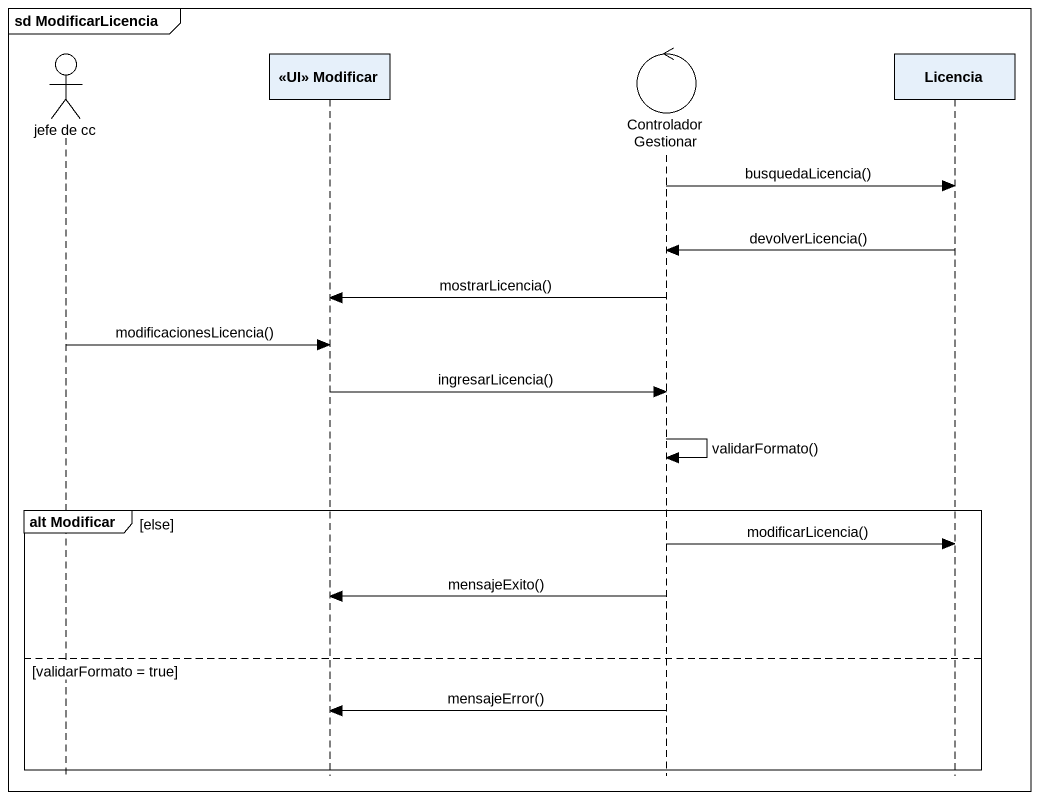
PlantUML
@startuml
mainframe sd ModificarLicencia
hide footbox
actor "jefe de cc" as jefe_de_cc
participant "<<UI>> Modificar" as UI_Modificar
control ControladorGestionar
participant Licencia

ControladorGestionar -> Licencia : busquedaLicencia()
Licencia -> ControladorGestionar : devolverLicencia()
ControladorGestionar -> UI_Modificar : mostrarLicencia()
jefe_de_cc -> UI_Modificar : modificacionesLicencia()
UI_Modificar -> ControladorGestionar : ingresarLicencia()
ControladorGestionar -> ControladorGestionar : validarFormato()
group alt Modificar [else]
  ControladorGestionar -> Licencia : modificarLicencia()
  ControladorGestionar -> UI_Modificar : mensajeExito()
else validarFormato = true
  ControladorGestionar -> UI_Modificar : mensajeError()
end
@enduml
